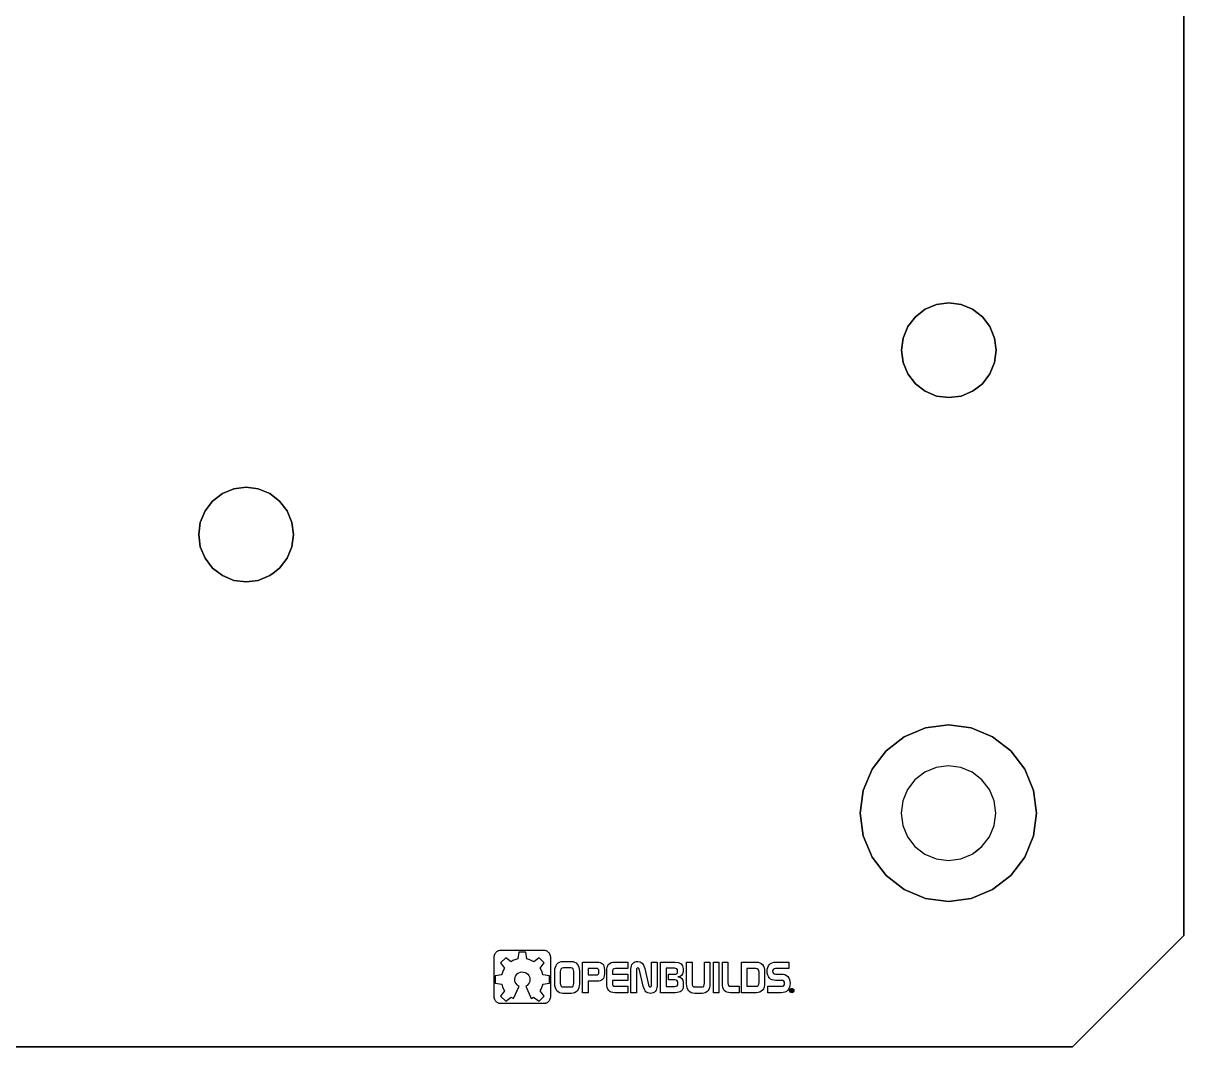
# Model space of a CAD drawing. Header units: metres. Extents: x 0 to 1120, y 0 to 254.
# Drawn here: x 955.5 to 1018, y 0 to 55.1 of the extents above; entities that cross this region are included whole.
import ezdxf

# ---------------------------------------------------------------- set-up
doc = ezdxf.new("R2010")
doc.units = ezdxf.units.M

msp = doc.modelspace()

# ---------------------------------------------------------------- linework, layer by layer
at = {"layer": 'Component#4'}
for p, q in [((1018, 6, 6), (1018, 119, 6)), ((1018, 119), (1018, 6)), ((1004.69, 39.976, 6), (1005.35, 40.063, 6)), ((1005.35, 40.063), (1004.69, 39.976)), ((1005.35, 40.063, 6), (1006.01, 39.976, 6)), ((1006.01, 39.976), (1005.35, 40.063)), ((1005.35, 40.063, 6), (1005.35, 40.063)), ((1003.547, 39.316, 6), (1004.075, 39.721, 6)), ((1004.075, 39.721), (1003.547, 39.316)), ((1004.075, 39.721, 6), (1004.69, 39.976, 6)), ((1004.69, 39.976), (1004.075, 39.721)), ((1004.075, 39.721, 6), (1004.075, 39.721)), ((1004.69, 39.976, 6), (1004.69, 39.976)), ((1006.01, 39.976, 6), (1006.625, 39.721, 6)), ((1006.625, 39.721), (1006.01, 39.976)), ((1006.01, 39.976, 6), (1006.01, 39.976)), ((1006.625, 39.721, 6), (1007.154, 39.316, 6)), ((1007.154, 39.316), (1006.625, 39.721)), ((1006.625, 39.721, 6), (1006.625, 39.721)), ((1002.887, 38.173, 6), (1003.142, 38.788, 6)), ((1003.142, 38.788), (1002.887, 38.173)), ((1003.142, 38.788, 6), (1003.547, 39.316, 6)), ((1003.547, 39.316), (1003.142, 38.788)), ((1003.142, 38.788, 6), (1003.142, 38.788)), ((1003.547, 39.316, 6), (1003.547, 39.316)), ((1007.154, 39.316, 6), (1007.559, 38.788, 6)), ((1007.559, 38.788), (1007.154, 39.316)), ((1007.154, 39.316, 6), (1007.154, 39.316)), ((1007.559, 38.788, 6), (1007.814, 38.173, 6)), ((1007.814, 38.173), (1007.559, 38.788)), ((1007.559, 38.788, 6), (1007.559, 38.788)), ((1002.8, 37.513, 6), (1002.887, 38.173, 6)), ((1002.887, 38.173), (1002.8, 37.513)), ((1002.887, 38.173, 6), (1002.887, 38.173)), ((1007.814, 38.173, 6), (1007.9, 37.513, 6)), ((1007.9, 37.513), (1007.814, 38.173)), ((1007.814, 38.173, 6), (1007.814, 38.173)), ((1002.8, 37.513, 6), (1002.8, 37.513)), ((1002.887, 36.853, 6), (1002.8, 37.513, 6)), ((1002.8, 37.513), (1002.887, 36.853)), ((1007.9, 37.513, 6), (1007.814, 36.853, 6)), ((1007.814, 36.853), (1007.9, 37.513)), ((1007.9, 37.513, 6), (1007.9, 37.513)), ((1002.887, 36.853, 6), (1002.887, 36.853)), ((1003.142, 36.238, 6), (1002.887, 36.853, 6)), ((1002.887, 36.853), (1003.142, 36.238)), ((1007.814, 36.853, 6), (1007.559, 36.238, 6)), ((1007.559, 36.238), (1007.814, 36.853)), ((1007.814, 36.853, 6), (1007.814, 36.853)), ((1003.142, 36.238, 6), (1003.142, 36.238)), ((1003.547, 35.71, 6), (1003.142, 36.238, 6)), ((1003.142, 36.238), (1003.547, 35.71)), ((1003.547, 35.71, 6), (1003.547, 35.71)), ((1004.075, 35.305, 6), (1003.547, 35.71, 6)), ((1003.547, 35.71), (1004.075, 35.305)), ((1007.154, 35.71, 6), (1006.802, 35.44, 6)), ((1006.802, 35.44), (1007.154, 35.71)), ((1007.559, 36.238, 6), (1007.154, 35.71, 6)), ((1007.154, 35.71), (1007.559, 36.238)), ((1007.154, 35.71, 6), (1007.154, 35.71)), ((1007.559, 36.238, 6), (1007.559, 36.238)), ((1004.075, 35.305, 6), (1004.075, 35.305)), ((1004.69, 35.05, 6), (1004.075, 35.305, 6)), ((1004.075, 35.305), (1004.69, 35.05)), ((1005.35, 34.963, 6), (1004.69, 35.05, 6)), ((1004.69, 35.05), (1005.35, 34.963)), ((1004.69, 35.05), (1004.69, 35.05, 6)), ((1006.01, 35.05, 6), (1005.35, 34.963, 6)), ((1005.35, 34.963), (1006.01, 35.05)), ((1006.625, 35.305, 6), (1006.01, 35.05, 6)), ((1006.01, 35.05), (1006.625, 35.305)), ((1006.01, 35.05, 6), (1006.01, 35.05)), ((1006.802, 35.44, 6), (1006.625, 35.305, 6)), ((1006.625, 35.305), (1006.802, 35.44)), ((1006.625, 35.305, 6), (1006.625, 35.305)), ((1006.802, 35.44, 6), (1006.802, 35.44)), ((1005.35, 34.963, 6), (1005.35, 34.963)), ((966.225, 29.791, 6), (966.84, 30.046, 6)), ((966.84, 30.046), (966.225, 29.791)), ((966.84, 30.046, 6), (967.5, 30.133, 6)), ((967.5, 30.133), (966.84, 30.046)), ((966.84, 30.046, 6), (966.84, 30.046)), ((967.5, 30.133, 6), (967.5, 30.133)), ((967.5, 30.133, 6), (968.16, 30.046, 6)), ((968.16, 30.046), (967.5, 30.133)), ((968.16, 30.046, 6), (968.16, 30.046)), ((968.16, 30.046, 6), (968.775, 29.791, 6)), ((968.775, 29.791), (968.16, 30.046)), ((965.292, 28.858, 6), (965.697, 29.386, 6)), ((965.697, 29.386), (965.292, 28.858)), ((965.697, 29.386, 6), (966.225, 29.791, 6)), ((966.225, 29.791), (965.697, 29.386)), ((965.697, 29.386), (965.697, 29.386, 6)), ((966.225, 29.791, 6), (966.225, 29.791)), ((968.775, 29.791, 6), (968.775, 29.791)), ((968.775, 29.791, 6), (969.304, 29.386, 6)), ((969.304, 29.386), (968.775, 29.791)), ((969.304, 29.386, 6), (969.304, 29.386)), ((969.304, 29.386, 6), (969.709, 28.858, 6)), ((969.709, 28.858), (969.304, 29.386)), ((965.037, 28.243, 6), (965.292, 28.858, 6)), ((965.292, 28.858), (965.037, 28.243)), ((965.292, 28.858, 6), (965.292, 28.858)), ((969.709, 28.858, 6), (969.709, 28.858)), ((969.709, 28.858, 6), (969.964, 28.243, 6)), ((969.964, 28.243), (969.709, 28.858)), ((964.95, 27.583, 6), (965.037, 28.243, 6)), ((965.037, 28.243), (964.95, 27.583)), ((965.037, 28.243, 6), (965.037, 28.243)), ((969.964, 28.243, 6), (969.964, 28.243)), ((969.964, 28.243, 6), (970.05, 27.583, 6)), ((970.05, 27.583), (969.964, 28.243)), ((964.95, 27.583, 6), (964.95, 27.583)), ((965.037, 26.923, 6), (964.95, 27.583, 6)), ((964.95, 27.583), (965.037, 26.923)), ((970.05, 27.583, 6), (969.964, 26.923, 6)), ((969.964, 26.923), (970.05, 27.583)), ((970.05, 27.583, 6), (970.05, 27.583)), ((965.037, 26.923, 6), (965.037, 26.923)), ((965.292, 26.308, 6), (965.037, 26.923, 6)), ((965.037, 26.923), (965.292, 26.308)), ((969.964, 26.923, 6), (969.709, 26.308, 6)), ((969.709, 26.308), (969.964, 26.923)), ((969.964, 26.923, 6), (969.964, 26.923)), ((965.292, 26.308, 6), (965.292, 26.308)), ((965.697, 25.779, 6), (965.292, 26.308, 6)), ((965.292, 26.308), (965.697, 25.779)), ((969.709, 26.308, 6), (969.304, 25.779, 6)), ((969.304, 25.779), (969.709, 26.308)), ((969.709, 26.308, 6), (969.709, 26.308)), ((965.697, 25.779, 6), (965.697, 25.779)), ((966.225, 25.374, 6), (965.697, 25.779, 6)), ((965.697, 25.779), (966.225, 25.374)), ((969.304, 25.779, 6), (968.952, 25.51, 6)), ((968.952, 25.51), (969.304, 25.779)), ((969.304, 25.779, 6), (969.304, 25.779)), ((966.225, 25.374, 6), (966.225, 25.374)), ((966.84, 25.119, 6), (966.225, 25.374, 6)), ((966.225, 25.374), (966.84, 25.119)), ((966.84, 25.119, 6), (966.84, 25.119)), ((967.5, 25.033, 6), (966.84, 25.119, 6)), ((966.84, 25.119), (967.5, 25.033)), ((968.16, 25.119, 6), (967.5, 25.033, 6)), ((967.5, 25.033), (968.16, 25.119)), ((967.5, 25.033, 6), (967.5, 25.033)), ((968.775, 25.374, 6), (968.16, 25.119, 6)), ((968.16, 25.119), (968.775, 25.374)), ((968.16, 25.119, 6), (968.16, 25.119)), ((968.952, 25.51, 6), (968.775, 25.374, 6)), ((968.775, 25.374), (968.952, 25.51)), ((968.775, 25.374, 6), (968.775, 25.374)), ((968.952, 25.51, 6), (968.952, 25.51)), ((1002.95, 16.696, 6), (1004.096, 17.171, 6)), ((1004.096, 17.171, 4.2), (1002.95, 16.696, 4.2)), ((1004.096, 17.171, 6), (1005.325, 17.333, 6)), ((1005.325, 17.333, 4.2), (1004.096, 17.171, 4.2)), ((1004.096, 17.171, 6), (1004.096, 17.171, 4.2)), ((1005.325, 17.333, 6), (1006.554, 17.171, 6)), ((1006.554, 17.171, 4.2), (1005.325, 17.333, 4.2)), ((1005.325, 17.333, 6), (1005.325, 17.333, 4.2)), ((1006.554, 17.171, 6), (1007.7, 16.696, 6)), ((1006.554, 17.171, 6), (1006.554, 17.171, 4.2)), ((1007.7, 16.696, 4.2), (1006.554, 17.171, 4.2)), ((1001.966, 15.941, 6), (1002.95, 16.696, 6)), ((1002.95, 16.696, 4.2), (1001.966, 15.941, 4.2)), ((1002.95, 16.696, 6), (1002.95, 16.696, 4.2)), ((1007.7, 16.696, 6), (1008.684, 15.941, 6)), ((1007.7, 16.696, 6), (1007.7, 16.696, 4.2)), ((1008.684, 15.941, 4.2), (1007.7, 16.696, 4.2)), ((1001.211, 14.958, 6), (1001.966, 15.941, 6)), ((1001.966, 15.941, 4.2), (1001.211, 14.958, 4.2)), ((1001.966, 15.941, 6), (1001.966, 15.941, 4.2)), ((1008.684, 15.941, 6), (1009.439, 14.958, 6)), ((1008.684, 15.941, 6), (1008.684, 15.941, 4.2)), ((1009.439, 14.958, 4.2), (1008.684, 15.941, 4.2)), ((1004.665, 15.046, 4.2), (1004.05, 14.791, 4.2)), ((1004.665, 15.046), (1004.05, 14.791)), ((1005.325, 15.133, 4.2), (1004.665, 15.046, 4.2)), ((1005.325, 15.133), (1004.665, 15.046)), ((1004.665, 15.046, 4.2), (1004.665, 15.046)), ((1005.985, 15.046, 4.2), (1005.325, 15.133, 4.2)), ((1005.325, 15.133, 4.2), (1005.325, 15.133)), ((1005.985, 15.046), (1005.325, 15.133)), ((1006.6, 14.791, 4.2), (1005.985, 15.046, 4.2)), ((1005.985, 15.046, 4.2), (1005.985, 15.046)), ((1006.6, 14.791), (1005.985, 15.046)), ((1000.737, 13.812, 6), (1001.211, 14.958, 6)), ((1001.211, 14.958, 4.2), (1000.737, 13.812, 4.2)), ((1001.211, 14.958, 6), (1001.211, 14.958, 4.2)), ((1003.522, 14.386, 4.2), (1003.117, 13.858, 4.2)), ((1003.522, 14.386), (1003.117, 13.858)), ((1004.05, 14.791, 4.2), (1003.522, 14.386, 4.2)), ((1004.05, 14.791), (1003.522, 14.386)), ((1003.522, 14.386, 4.2), (1003.522, 14.386)), ((1004.05, 14.791, 4.2), (1004.05, 14.791)), ((1007.128, 14.386, 4.2), (1006.6, 14.791, 4.2)), ((1006.6, 14.791, 4.2), (1006.6, 14.791)), ((1007.128, 14.386), (1006.6, 14.791)), ((1007.533, 13.858, 4.2), (1007.128, 14.386, 4.2)), ((1007.128, 14.386, 4.2), (1007.128, 14.386)), ((1007.533, 13.858), (1007.128, 14.386)), ((1009.439, 14.958, 6), (1009.913, 13.812, 6)), ((1009.913, 13.812, 4.2), (1009.439, 14.958, 4.2)), ((1009.439, 14.958, 6), (1009.439, 14.958, 4.2)), ((1000.575, 12.583, 6), (1000.737, 13.812, 6)), ((1000.737, 13.812, 4.2), (1000.575, 12.583, 4.2)), ((1000.737, 13.812, 6), (1000.737, 13.812, 4.2)), ((1003.117, 13.858, 4.2), (1002.862, 13.243, 4.2)), ((1003.117, 13.858), (1002.862, 13.243)), ((1003.117, 13.858, 4.2), (1003.117, 13.858)), ((1007.533, 13.858, 4.2), (1007.533, 13.858)), ((1007.788, 13.243, 4.2), (1007.533, 13.858, 4.2)), ((1007.788, 13.243), (1007.533, 13.858)), ((1009.913, 13.812, 6), (1010.075, 12.583, 6)), ((1010.075, 12.583, 4.2), (1009.913, 13.812, 4.2)), ((1009.913, 13.812, 6), (1009.913, 13.812, 4.2)), ((1002.862, 13.243, 4.2), (1002.775, 12.583, 4.2)), ((1002.862, 13.243), (1002.775, 12.583)), ((1002.862, 13.243, 4.2), (1002.862, 13.243)), ((1007.788, 13.243, 4.2), (1007.788, 13.243)), ((1007.875, 12.583, 4.2), (1007.788, 13.243, 4.2)), ((1007.875, 12.583), (1007.788, 13.243)), ((1000.737, 11.353, 6), (1000.575, 12.583, 6)), ((1000.575, 12.583, 4.2), (1000.737, 11.353, 4.2)), ((1000.575, 12.583, 6), (1000.575, 12.583, 4.2)), ((1002.775, 12.583, 4.2), (1002.862, 11.923, 4.2)), ((1002.775, 12.583, 4.2), (1002.775, 12.583)), ((1002.775, 12.583), (1002.862, 11.923)), ((1007.788, 11.923, 4.2), (1007.875, 12.583, 4.2)), ((1007.788, 11.923), (1007.875, 12.583)), ((1007.875, 12.583, 4.2), (1007.875, 12.583)), ((1010.075, 12.583, 6), (1009.913, 11.353, 6)), ((1009.913, 11.353, 4.2), (1010.075, 12.583, 4.2)), ((1010.075, 12.583, 6), (1010.075, 12.583, 4.2)), ((1002.862, 11.923, 4.2), (1003.117, 11.308, 4.2)), ((1002.862, 11.923, 4.2), (1002.862, 11.923)), ((1002.862, 11.923), (1003.117, 11.308)), ((1007.533, 11.308, 4.2), (1007.788, 11.923, 4.2)), ((1007.533, 11.308), (1007.788, 11.923)), ((1007.788, 11.923, 4.2), (1007.788, 11.923)), ((1001.211, 10.208, 6), (1000.737, 11.353, 6)), ((1000.737, 11.353, 4.2), (1001.211, 10.208, 4.2)), ((1000.737, 11.353, 6), (1000.737, 11.353, 4.2)), ((1003.117, 11.308, 4.2), (1003.117, 11.308)), ((1003.117, 11.308, 4.2), (1003.522, 10.779, 4.2)), ((1003.117, 11.308), (1003.522, 10.779)), ((1007.128, 10.779, 4.2), (1007.533, 11.308, 4.2)), ((1007.128, 10.779), (1007.533, 11.308)), ((1007.533, 11.308, 4.2), (1007.533, 11.308)), ((1009.913, 11.353, 6), (1009.439, 10.208, 6)), ((1009.439, 10.208, 4.2), (1009.913, 11.353, 4.2)), ((1009.913, 11.353, 6), (1009.913, 11.353, 4.2)), ((1003.522, 10.779, 4.2), (1004.05, 10.374, 4.2)), ((1003.522, 10.779, 4.2), (1003.522, 10.779)), ((1003.522, 10.779), (1004.05, 10.374)), ((1006.6, 10.374, 4.2), (1007.128, 10.779, 4.2)), ((1006.864, 10.577), (1007.128, 10.779)), ((1007.128, 10.779, 4.2), (1007.128, 10.779)), ((1001.966, 9.224, 6), (1001.211, 10.208, 6)), ((1001.211, 10.208, 6), (1001.211, 10.208, 4.2)), ((1001.211, 10.208, 4.2), (1001.966, 9.224, 4.2)), ((1004.05, 10.374, 4.2), (1004.05, 10.374)), ((1004.05, 10.374, 4.2), (1004.665, 10.119, 4.2)), ((1004.05, 10.374), (1004.665, 10.119)), ((1004.665, 10.119, 4.2), (1005.325, 10.033, 4.2)), ((1004.665, 10.119, 4.2), (1004.665, 10.119)), ((1004.665, 10.119), (1005.325, 10.033)), ((1005.325, 10.033, 4.2), (1005.985, 10.119, 4.2)), ((1005.325, 10.033), (1005.985, 10.119)), ((1005.325, 10.033), (1005.325, 10.033, 4.2)), ((1005.985, 10.119, 4.2), (1006.6, 10.374, 4.2)), ((1005.985, 10.119), (1006.6, 10.374)), ((1005.985, 10.119, 4.2), (1005.985, 10.119)), ((1006.6, 10.374), (1006.864, 10.577)), ((1006.6, 10.374, 4.2), (1006.6, 10.374)), ((1009.439, 10.208, 6), (1008.684, 9.224, 6)), ((1008.684, 9.224, 4.2), (1009.439, 10.208, 4.2)), ((1009.439, 10.208, 6), (1009.439, 10.208, 4.2)), ((1002.95, 8.469, 6), (1001.966, 9.224, 6)), ((1001.966, 9.224, 4.2), (1002.95, 8.469, 4.2)), ((1001.966, 9.224, 6), (1001.966, 9.224, 4.2)), ((1008.684, 9.224, 6), (1007.7, 8.469, 6)), ((1007.7, 8.469, 4.2), (1008.684, 9.224, 4.2)), ((1008.684, 9.224, 6), (1008.684, 9.224, 4.2)), ((1004.096, 7.994, 6), (1002.95, 8.469, 6)), ((1002.95, 8.469, 6), (1002.95, 8.469, 4.2)), ((1002.95, 8.469, 4.2), (1004.096, 7.994, 4.2)), ((1007.7, 8.469, 6), (1006.554, 7.994, 6)), ((1006.554, 7.994, 4.2), (1007.7, 8.469, 4.2)), ((1007.7, 8.469, 6), (1007.7, 8.469, 4.2)), ((1005.325, 7.833, 6), (1004.096, 7.994, 6)), ((1004.096, 7.994, 4.2), (1005.325, 7.833, 4.2)), ((1004.096, 7.994, 6), (1004.096, 7.994, 4.2)), ((1006.554, 7.994, 6), (1005.325, 7.833, 6)), ((1005.325, 7.833, 4.2), (1006.554, 7.994, 4.2)), ((1005.325, 7.833, 4.2), (1005.325, 7.833, 6)), ((1006.554, 7.994, 6), (1006.554, 7.994, 4.2)), ((1012, 0, 6), (1018, 6, 6)), ((1018, 6), (1012, 0)), ((1018, 6, 6), (1018, 6)), ((980.905, 4.996, 6.1), (980.916, 5.018, 6.1)), ((980.916, 5.018, 6.1), (980.936, 5.05, 6.1)), ((980.936, 5.05, 6.1), (980.958, 5.08, 6.1)), ((980.958, 5.08, 6.1), (980.983, 5.107, 6.1)), ((980.983, 5.107, 6.1), (981.01, 5.131, 6.1)), ((981.01, 5.131, 6.1), (981.038, 5.151, 6.1)), ((981.038, 5.151, 6.1), (981.068, 5.168, 6.1)), ((981.068, 5.168, 6.1), (981.099, 5.182, 6.1)), ((981.099, 5.182, 6.1), (981.131, 5.192, 6.1)), ((981.131, 5.192, 6.1), (981.164, 5.197, 6.1)), ((981.164, 5.197, 6.1), (981.197, 5.199, 6.1)), ((981.197, 5.199, 6.1), (983.555, 5.199, 6.1)), ((982.187, 5.088, 6.1), (982.136, 4.732, 6.1)), ((982.575, 5.088, 6.1), (982.187, 5.088, 6.1)), ((982.627, 4.731, 6.1), (982.575, 5.088, 6.1)), ((983.555, 5.199, 6.1), (983.599, 5.196, 6.1)), ((983.599, 5.196, 6.1), (983.632, 5.189, 6.1)), ((983.632, 5.189, 6.1), (983.664, 5.178, 6.1)), ((983.664, 5.178, 6.1), (983.695, 5.163, 6.1)), ((983.695, 5.163, 6.1), (983.724, 5.145, 6.1)), ((983.724, 5.145, 6.1), (983.752, 5.123, 6.1)), ((983.752, 5.123, 6.1), (983.778, 5.098, 6.1)), ((983.778, 5.098, 6.1), (983.802, 5.07, 6.1)), ((983.802, 5.07, 6.1), (983.823, 5.04, 6.1)), ((983.823, 5.04, 6.1), (983.842, 5.007, 6.1)), ((983.842, 5.007, 6.1), (983.853, 4.984, 6.1)), ((980.859, 4.792, 6.1), (980.86, 4.819, 6.1)), ((980.859, 2.731, 6.1), (980.859, 4.792, 6.1)), ((980.86, 4.819, 6.1), (980.862, 4.845, 6.1)), ((980.862, 4.845, 6.1), (980.866, 4.871, 6.1)), ((980.866, 4.871, 6.1), (980.871, 4.897, 6.1)), ((980.871, 4.897, 6.1), (980.877, 4.923, 6.1)), ((980.877, 4.923, 6.1), (980.885, 4.948, 6.1)), ((980.885, 4.948, 6.1), (980.894, 4.972, 6.1)), ((980.894, 4.972, 6.1), (980.905, 4.996, 6.1)), ((981.483, 4.797, 6.1), (981.209, 4.522, 6.1)), ((981.209, 4.522, 6.1), (981.426, 4.232, 6.1)), ((981.773, 4.58, 6.1), (981.483, 4.797, 6.1)), ((981.864, 4.639, 6.1), (981.773, 4.58, 6.1)), ((982.086, 4.724, 6.1), (981.864, 4.639, 6.1)), ((982.136, 4.732, 6.1), (982.086, 4.724, 6.1)), ((982.789, 4.687, 6.1), (982.627, 4.731, 6.1)), ((982.994, 4.583, 6.1), (982.789, 4.687, 6.1)), ((983.279, 4.797, 6.1), (982.994, 4.583, 6.1)), ((983.554, 4.522, 6.1), (983.279, 4.797, 6.1)), ((983.34, 4.237, 6.1), (983.554, 4.522, 6.1)), ((983.853, 4.984, 6.1), (983.863, 4.96, 6.1)), ((983.863, 4.96, 6.1), (983.872, 4.935, 6.1)), ((983.872, 4.935, 6.1), (983.879, 4.91, 6.1)), ((983.879, 4.91, 6.1), (983.884, 4.884, 6.1)), ((983.884, 4.884, 6.1), (983.889, 4.858, 6.1)), ((983.889, 4.858, 6.1), (983.893, 4.792, 6.1)), ((983.893, 4.792, 6.1), (983.892, 2.704, 6.1)), ((984.157, 4.294, 6.1), (984.193, 4.382, 6.1)), ((984.193, 4.382, 6.1), (984.244, 4.457, 6.1)), ((984.244, 4.457, 6.1), (984.307, 4.517, 6.1)), ((984.307, 4.517, 6.1), (984.381, 4.56, 6.1)), ((984.381, 4.56, 6.1), (984.467, 4.586, 6.1)), ((984.467, 4.586, 6.1), (984.563, 4.594, 6.1)), ((984.563, 4.594, 6.1), (985.014, 4.594, 6.1)), ((985.014, 4.594, 6.1), (985.111, 4.586, 6.1)), ((985.111, 4.586, 6.1), (985.196, 4.56, 6.1)), ((985.196, 4.56, 6.1), (985.271, 4.517, 6.1)), ((985.271, 4.517, 6.1), (985.334, 4.457, 6.1)), ((985.334, 4.457, 6.1), (985.385, 4.382, 6.1)), ((985.385, 4.382, 6.1), (985.421, 4.294, 6.1)), ((985.626, 2.911, 6.1), (985.626, 4.561, 6.1)), ((985.626, 4.561, 6.1), (986.398, 4.561, 6.1)), ((986.398, 4.561, 6.1), (986.493, 4.554, 6.1)), ((986.493, 4.554, 6.1), (986.574, 4.536, 6.1)), ((986.574, 4.536, 6.1), (986.644, 4.505, 6.1)), ((986.644, 4.505, 6.1), (986.7, 4.462, 6.1)), ((986.7, 4.462, 6.1), (986.744, 4.407, 6.1)), ((986.744, 4.407, 6.1), (986.775, 4.34, 6.1)), ((986.987, 4.374, 6.1), (987.03, 4.443, 6.1)), ((987.03, 4.443, 6.1), (987.088, 4.494, 6.1)), ((987.088, 4.494, 6.1), (987.163, 4.531, 6.1)), ((987.163, 4.531, 6.1), (987.256, 4.553, 6.1)), ((987.256, 4.553, 6.1), (987.365, 4.561, 6.1)), ((987.365, 4.561, 6.1), (988.053, 4.561, 6.1)), ((988.053, 4.561, 6.1), (988.053, 4.216, 6.1)), ((988.253, 4.357, 6.1), (988.283, 4.427, 6.1)), ((988.283, 4.427, 6.1), (988.325, 4.486, 6.1)), ((988.325, 4.486, 6.1), (988.378, 4.534, 6.1)), ((988.378, 4.534, 6.1), (988.44, 4.567, 6.1)), ((988.44, 4.567, 6.1), (988.512, 4.587, 6.1)), ((988.512, 4.587, 6.1), (988.593, 4.594, 6.1)), ((988.593, 4.594, 6.1), (988.731, 4.573, 6.1)), ((988.731, 4.573, 6.1), (988.787, 4.546, 6.1)), ((988.787, 4.546, 6.1), (988.835, 4.508, 6.1)), ((988.835, 4.508, 6.1), (988.876, 4.458, 6.1)), ((988.876, 4.458, 6.1), (988.912, 4.392, 6.1)), ((988.912, 4.392, 6.1), (988.971, 4.213, 6.1)), ((989.34, 4.561, 6.1), (989.637, 4.561, 6.1)), ((989.34, 3.329, 6.1), (989.34, 4.561, 6.1)), ((989.637, 4.561, 6.1), (989.637, 3.289, 6.1)), ((989.821, 2.911, 6.1), (989.821, 4.561, 6.1)), ((989.821, 4.561, 6.1), (990.611, 4.561, 6.1)), ((990.611, 4.561, 6.1), (990.793, 4.538, 6.1)), ((990.793, 4.538, 6.1), (990.866, 4.51, 6.1)), ((990.866, 4.51, 6.1), (990.925, 4.471, 6.1)), ((990.925, 4.471, 6.1), (990.972, 4.421, 6.1)), ((990.972, 4.421, 6.1), (991.005, 4.361, 6.1)), ((991.223, 3.396, 6.1), (991.223, 4.561, 6.1)), ((991.223, 4.561, 6.1), (991.519, 4.561, 6.1)), ((991.519, 4.561, 6.1), (991.519, 3.422, 6.1)), ((992.189, 3.422, 6.1), (992.189, 4.561, 6.1)), ((992.189, 4.561, 6.1), (992.485, 4.561, 6.1)), ((992.485, 4.561, 6.1), (992.485, 3.396, 6.1)), ((992.67, 2.911, 6.1), (992.67, 4.561, 6.1)), ((992.67, 4.561, 6.1), (992.967, 4.561, 6.1)), ((992.967, 4.561, 6.1), (992.967, 2.911, 6.1)), ((993.154, 3.429, 6.1), (993.154, 4.561, 6.1)), ((993.154, 4.561, 6.1), (993.45, 4.561, 6.1)), ((993.45, 4.561, 6.1), (993.45, 3.449, 6.1)), ((994.174, 4.561, 6.1), (994.986, 4.561, 6.1)), ((994.174, 2.911, 6.1), (994.174, 4.561, 6.1)), ((994.986, 4.561, 6.1), (995.083, 4.552, 6.1)), ((995.083, 4.552, 6.1), (995.169, 4.526, 6.1)), ((995.169, 4.526, 6.1), (995.243, 4.484, 6.1)), ((995.243, 4.484, 6.1), (995.307, 4.424, 6.1)), ((995.307, 4.424, 6.1), (995.358, 4.349, 6.1)), ((995.631, 4.356, 6.1), (995.684, 4.428, 6.1)), ((995.684, 4.428, 6.1), (995.75, 4.486, 6.1)), ((995.75, 4.486, 6.1), (995.827, 4.527, 6.1)), ((995.827, 4.527, 6.1), (995.915, 4.552, 6.1)), ((995.915, 4.552, 6.1), (996.014, 4.561, 6.1)), ((996.014, 4.561, 6.1), (996.735, 4.561, 6.1)), ((996.735, 4.561, 6.1), (996.735, 4.216, 6.1)), ((981.273, 3.87, 6.1), (980.917, 3.818, 6.1)), ((980.917, 3.818, 6.1), (980.917, 3.43, 6.1)), ((981.281, 3.919, 6.1), (981.273, 3.87, 6.1)), ((981.367, 4.141, 6.1), (981.281, 3.919, 6.1)), ((981.426, 4.232, 6.1), (981.367, 4.141, 6.1)), ((981.988, 3.73, 6.1), (982.019, 3.809, 6.1)), ((982.019, 3.809, 6.1), (982.065, 3.88, 6.1)), ((982.065, 3.88, 6.1), (982.125, 3.94, 6.1)), ((982.125, 3.94, 6.1), (982.197, 3.987, 6.1)), ((982.197, 3.987, 6.1), (982.276, 4.017, 6.1)), ((982.276, 4.017, 6.1), (982.36, 4.03, 6.1)), ((982.36, 4.03, 6.1), (982.445, 4.026, 6.1)), ((982.445, 4.026, 6.1), (982.527, 4.004, 6.1)), ((982.527, 4.004, 6.1), (982.603, 3.965, 6.1)), ((982.603, 3.965, 6.1), (982.669, 3.912, 6.1)), ((982.669, 3.912, 6.1), (982.722, 3.846, 6.1)), ((982.722, 3.846, 6.1), (982.761, 3.77, 6.1)), ((982.761, 3.77, 6.1), (982.783, 3.688, 6.1)), ((983.444, 4.032, 6.1), (983.34, 4.237, 6.1)), ((983.488, 3.87, 6.1), (983.444, 4.032, 6.1)), ((983.845, 3.818, 6.1), (983.488, 3.87, 6.1)), ((983.845, 3.43, 6.1), (983.845, 3.818, 6.1)), ((984.128, 4.079, 6.1), (984.136, 4.193, 6.1)), ((984.128, 3.396, 6.1), (984.128, 4.079, 6.1)), ((984.136, 4.193, 6.1), (984.157, 4.294, 6.1)), ((984.435, 4.135, 6.1), (984.425, 4.05, 6.1)), ((984.425, 4.05, 6.1), (984.425, 3.422, 6.1)), ((984.467, 4.197, 6.1), (984.435, 4.135, 6.1)), ((984.519, 4.235, 6.1), (984.467, 4.197, 6.1)), ((984.591, 4.247, 6.1), (984.519, 4.235, 6.1)), ((984.987, 4.247, 6.1), (984.591, 4.247, 6.1)), ((985.059, 4.235, 6.1), (984.987, 4.247, 6.1)), ((985.111, 4.197, 6.1), (985.059, 4.235, 6.1)), ((985.143, 4.135, 6.1), (985.111, 4.197, 6.1)), ((985.153, 4.05, 6.1), (985.143, 4.135, 6.1)), ((985.153, 3.422, 6.1), (985.153, 4.05, 6.1)), ((985.421, 4.294, 6.1), (985.442, 4.193, 6.1)), ((985.442, 4.193, 6.1), (985.45, 4.079, 6.1)), ((985.45, 4.079, 6.1), (985.45, 3.396, 6.1)), ((986.358, 4.216, 6.1), (985.922, 4.216, 6.1)), ((985.922, 4.216, 6.1), (985.922, 3.873, 6.1)), ((985.922, 3.873, 6.1), (986.358, 3.873, 6.1)), ((986.421, 4.208, 6.1), (986.358, 4.216, 6.1)), ((986.358, 3.873, 6.1), (986.421, 3.882, 6.1)), ((986.467, 4.183, 6.1), (986.421, 4.208, 6.1)), ((986.421, 3.882, 6.1), (986.467, 3.907, 6.1)), ((986.495, 4.142, 6.1), (986.467, 4.183, 6.1)), ((986.467, 3.907, 6.1), (986.495, 3.948, 6.1)), ((986.504, 4.086, 6.1), (986.495, 4.142, 6.1)), ((986.495, 3.948, 6.1), (986.504, 4.005, 6.1)), ((986.504, 4.005, 6.1), (986.504, 4.086, 6.1)), ((986.775, 4.34, 6.1), (986.794, 4.26, 6.1)), ((986.794, 3.829, 6.1), (986.775, 3.749, 6.1)), ((986.794, 4.26, 6.1), (986.8, 4.168, 6.1)), ((986.8, 3.921, 6.1), (986.794, 3.829, 6.1)), ((986.8, 4.168, 6.1), (986.8, 3.921, 6.1)), ((986.931, 4.045, 6.1), (986.937, 4.175, 6.1)), ((986.931, 3.429, 6.1), (986.931, 4.045, 6.1)), ((986.937, 4.175, 6.1), (986.955, 4.284, 6.1)), ((986.955, 4.284, 6.1), (986.987, 4.374, 6.1)), ((987.236, 4.116, 6.1), (987.227, 4.023, 6.1)), ((987.227, 4.023, 6.1), (987.227, 3.919, 6.1)), ((987.227, 3.919, 6.1), (988.053, 3.919, 6.1)), ((987.262, 4.175, 6.1), (987.236, 4.116, 6.1)), ((987.311, 4.206, 6.1), (987.262, 4.175, 6.1)), ((987.388, 4.216, 6.1), (987.311, 4.206, 6.1)), ((988.053, 4.216, 6.1), (987.388, 4.216, 6.1)), ((988.053, 3.919, 6.1), (988.053, 3.572, 6.1)), ((988.23, 4.186, 6.1), (988.236, 4.277, 6.1)), ((988.23, 2.911, 6.1), (988.23, 4.186, 6.1)), ((988.236, 4.277, 6.1), (988.253, 4.357, 6.1)), ((988.531, 4.19, 6.1), (988.526, 4.145, 6.1)), ((988.526, 4.145, 6.1), (988.526, 2.911, 6.1)), ((988.545, 4.222, 6.1), (988.531, 4.19, 6.1)), ((988.568, 4.241, 6.1), (988.545, 4.222, 6.1)), ((988.6, 4.247, 6.1), (988.568, 4.241, 6.1)), ((988.63, 4.241, 6.1), (988.6, 4.247, 6.1)), ((988.652, 4.225, 6.1), (988.63, 4.241, 6.1)), ((988.687, 4.133, 6.1), (988.652, 4.225, 6.1)), ((988.895, 3.258, 6.1), (988.687, 4.133, 6.1)), ((988.971, 4.213, 6.1), (989.18, 3.339, 6.1)), ((990.573, 4.226, 6.1), (990.118, 4.226, 6.1)), ((990.118, 4.226, 6.1), (990.118, 3.247, 6.1)), ((990.259, 3.598, 6.1), (990.259, 3.907, 6.1)), ((990.259, 3.907, 6.1), (990.573, 3.907, 6.1)), ((990.652, 4.217, 6.1), (990.573, 4.226, 6.1)), ((990.573, 3.907, 6.1), (990.652, 3.916, 6.1)), ((990.702, 4.19, 6.1), (990.652, 4.217, 6.1)), ((990.652, 3.916, 6.1), (990.702, 3.942, 6.1)), ((990.73, 4.141, 6.1), (990.702, 4.19, 6.1)), ((990.702, 3.942, 6.1), (990.73, 3.991, 6.1)), ((990.739, 4.066, 6.1), (990.73, 4.141, 6.1)), ((990.73, 3.991, 6.1), (990.739, 4.066, 6.1)), ((990.871, 3.786, 6.1), (990.76, 3.767, 6.1)), ((990.76, 3.767, 6.1), (990.882, 3.741, 6.1)), ((990.958, 3.84, 6.1), (990.871, 3.786, 6.1)), ((991.013, 3.923, 6.1), (990.958, 3.84, 6.1)), ((991.005, 4.361, 6.1), (991.025, 4.29, 6.1)), ((991.032, 4.029, 6.1), (991.013, 3.923, 6.1)), ((991.025, 4.29, 6.1), (991.032, 4.209, 6.1)), ((991.032, 4.209, 6.1), (991.032, 4.029, 6.1)), ((994.47, 4.216, 6.1), (994.47, 3.258, 6.1)), ((994.958, 4.216, 6.1), (994.47, 4.216, 6.1)), ((995.03, 4.203, 6.1), (994.958, 4.216, 6.1)), ((995.083, 4.165, 6.1), (995.03, 4.203, 6.1)), ((995.115, 4.103, 6.1), (995.083, 4.165, 6.1)), ((995.126, 4.016, 6.1), (995.115, 4.103, 6.1)), ((995.126, 3.455, 6.1), (995.126, 4.016, 6.1)), ((995.358, 4.349, 6.1), (995.394, 4.261, 6.1)), ((995.394, 4.261, 6.1), (995.416, 4.16, 6.1)), ((995.416, 4.16, 6.1), (995.423, 4.045, 6.1)), ((995.423, 4.045, 6.1), (995.423, 3.429, 6.1)), ((995.563, 4.066, 6.1), (995.57, 4.175, 6.1)), ((995.57, 3.958, 6.1), (995.563, 4.066, 6.1)), ((995.57, 4.175, 6.1), (995.593, 4.272, 6.1)), ((995.593, 3.861, 6.1), (995.57, 3.958, 6.1)), ((995.593, 4.272, 6.1), (995.631, 4.356, 6.1)), ((995.631, 3.777, 6.1), (995.593, 3.861, 6.1)), ((995.684, 3.704, 6.1), (995.631, 3.777, 6.1)), ((995.869, 4.131, 6.1), (995.859, 4.066, 6.1)), ((995.859, 4.066, 6.1), (995.869, 4.002, 6.1)), ((995.897, 4.178, 6.1), (995.869, 4.131, 6.1)), ((995.869, 4.002, 6.1), (995.897, 3.956, 6.1)), ((995.944, 4.206, 6.1), (995.897, 4.178, 6.1)), ((995.897, 3.956, 6.1), (995.944, 3.928, 6.1)), ((996.008, 4.216, 6.1), (995.944, 4.206, 6.1)), ((995.944, 3.928, 6.1), (996.008, 3.919, 6.1)), ((996.735, 4.216, 6.1), (996.008, 4.216, 6.1)), ((996.008, 3.919, 6.1), (996.32, 3.919, 6.1)), ((996.32, 3.919, 6.1), (996.427, 3.91, 6.1)), ((996.427, 3.91, 6.1), (996.521, 3.885, 6.1)), ((996.521, 3.885, 6.1), (996.602, 3.844, 6.1)), ((996.602, 3.844, 6.1), (996.672, 3.785, 6.1)), ((996.672, 3.785, 6.1), (996.727, 3.712, 6.1)), ((980.917, 3.43, 6.1), (981.274, 3.379, 6.1)), ((981.274, 3.379, 6.1), (981.318, 3.216, 6.1)), ((981.318, 3.216, 6.1), (981.422, 3.012, 6.1)), ((981.902, 2.597, 6.1), (982.21, 3.257, 6.1)), ((981.975, 3.646, 6.1), (981.988, 3.73, 6.1)), ((981.979, 3.561, 6.1), (981.975, 3.646, 6.1)), ((982.001, 3.479, 6.1), (981.979, 3.561, 6.1)), ((982.04, 3.403, 6.1), (982.001, 3.479, 6.1)), ((982.094, 3.337, 6.1), (982.04, 3.403, 6.1)), ((982.16, 3.283, 6.1), (982.094, 3.337, 6.1)), ((982.21, 3.257, 6.1), (982.16, 3.283, 6.1)), ((982.637, 3.308, 6.1), (982.566, 3.262, 6.1)), ((982.566, 3.262, 6.1), (982.861, 2.595, 6.1)), ((982.697, 3.368, 6.1), (982.637, 3.308, 6.1)), ((982.744, 3.44, 6.1), (982.697, 3.368, 6.1)), ((982.774, 3.519, 6.1), (982.744, 3.44, 6.1)), ((982.787, 3.603, 6.1), (982.774, 3.519, 6.1)), ((982.783, 3.688, 6.1), (982.787, 3.603, 6.1)), ((983.396, 3.107, 6.1), (983.481, 3.33, 6.1)), ((983.481, 3.33, 6.1), (983.489, 3.379, 6.1)), ((983.489, 3.379, 6.1), (983.845, 3.43, 6.1)), ((984.136, 3.281, 6.1), (984.128, 3.396, 6.1)), ((984.157, 3.18, 6.1), (984.136, 3.281, 6.1)), ((984.193, 3.091, 6.1), (984.157, 3.18, 6.1)), ((984.425, 3.422, 6.1), (984.435, 3.336, 6.1)), ((984.435, 3.336, 6.1), (984.467, 3.274, 6.1)), ((984.467, 3.274, 6.1), (984.519, 3.237, 6.1)), ((984.519, 3.237, 6.1), (984.591, 3.224, 6.1)), ((984.591, 3.224, 6.1), (984.987, 3.224, 6.1)), ((984.987, 3.224, 6.1), (985.059, 3.237, 6.1)), ((985.059, 3.237, 6.1), (985.111, 3.274, 6.1)), ((985.111, 3.274, 6.1), (985.143, 3.336, 6.1)), ((985.143, 3.336, 6.1), (985.153, 3.422, 6.1)), ((985.421, 3.18, 6.1), (985.385, 3.091, 6.1)), ((985.442, 3.281, 6.1), (985.421, 3.18, 6.1)), ((985.45, 3.396, 6.1), (985.442, 3.281, 6.1)), ((986.398, 3.526, 6.1), (985.922, 3.526, 6.1)), ((985.922, 3.526, 6.1), (985.922, 2.911, 6.1)), ((986.492, 3.532, 6.1), (986.398, 3.526, 6.1)), ((986.574, 3.551, 6.1), (986.492, 3.532, 6.1)), ((986.643, 3.582, 6.1), (986.574, 3.551, 6.1)), ((986.7, 3.626, 6.1), (986.643, 3.582, 6.1)), ((986.744, 3.681, 6.1), (986.7, 3.626, 6.1)), ((986.775, 3.749, 6.1), (986.744, 3.681, 6.1)), ((986.937, 3.299, 6.1), (986.931, 3.429, 6.1)), ((986.956, 3.189, 6.1), (986.937, 3.299, 6.1)), ((986.987, 3.1, 6.1), (986.956, 3.189, 6.1)), ((988.053, 3.572, 6.1), (987.227, 3.572, 6.1)), ((987.227, 3.572, 6.1), (987.227, 3.449, 6.1)), ((987.227, 3.449, 6.1), (987.236, 3.357, 6.1)), ((987.236, 3.357, 6.1), (987.261, 3.299, 6.1)), ((987.261, 3.299, 6.1), (987.31, 3.268, 6.1)), ((987.31, 3.268, 6.1), (987.388, 3.258, 6.1)), ((987.388, 3.258, 6.1), (988.053, 3.258, 6.1)), ((988.053, 3.258, 6.1), (988.053, 2.911, 6.1)), ((988.954, 3.08, 6.1), (988.895, 3.258, 6.1)), ((989.18, 3.339, 6.1), (989.215, 3.247, 6.1)), ((989.215, 3.247, 6.1), (989.237, 3.23, 6.1)), ((989.237, 3.23, 6.1), (989.266, 3.224, 6.1)), ((989.266, 3.224, 6.1), (989.298, 3.231, 6.1)), ((989.298, 3.231, 6.1), (989.321, 3.251, 6.1)), ((989.321, 3.251, 6.1), (989.336, 3.284, 6.1)), ((989.336, 3.284, 6.1), (989.34, 3.329, 6.1)), ((989.631, 3.198, 6.1), (989.613, 3.117, 6.1)), ((989.637, 3.289, 6.1), (989.631, 3.198, 6.1)), ((990.118, 3.247, 6.1), (990.583, 3.247, 6.1)), ((990.583, 3.598, 6.1), (990.259, 3.598, 6.1)), ((990.664, 3.589, 6.1), (990.583, 3.598, 6.1)), ((990.583, 3.247, 6.1), (990.664, 3.257, 6.1)), ((990.717, 3.559, 6.1), (990.664, 3.589, 6.1)), ((990.664, 3.257, 6.1), (990.717, 3.287, 6.1)), ((990.746, 3.506, 6.1), (990.717, 3.559, 6.1)), ((990.717, 3.287, 6.1), (990.746, 3.342, 6.1)), ((990.756, 3.424, 6.1), (990.746, 3.506, 6.1)), ((990.746, 3.342, 6.1), (990.756, 3.424, 6.1)), ((990.882, 3.741, 6.1), (990.972, 3.679, 6.1)), ((990.972, 3.679, 6.1), (991.028, 3.584, 6.1)), ((991.04, 3.184, 6.1), (991.02, 3.113, 6.1)), ((991.028, 3.584, 6.1), (991.047, 3.46, 6.1)), ((991.047, 3.265, 6.1), (991.04, 3.184, 6.1)), ((991.047, 3.46, 6.1), (991.047, 3.265, 6.1)), ((991.23, 3.281, 6.1), (991.223, 3.396, 6.1)), ((991.252, 3.18, 6.1), (991.23, 3.281, 6.1)), ((991.288, 3.091, 6.1), (991.252, 3.18, 6.1)), ((991.519, 3.422, 6.1), (991.53, 3.336, 6.1)), ((991.53, 3.336, 6.1), (991.562, 3.274, 6.1)), ((991.562, 3.274, 6.1), (991.615, 3.237, 6.1)), ((991.615, 3.237, 6.1), (991.688, 3.224, 6.1)), ((991.688, 3.224, 6.1), (992.02, 3.224, 6.1)), ((992.02, 3.224, 6.1), (992.093, 3.237, 6.1)), ((992.093, 3.237, 6.1), (992.146, 3.274, 6.1)), ((992.146, 3.274, 6.1), (992.178, 3.336, 6.1)), ((992.178, 3.336, 6.1), (992.189, 3.422, 6.1)), ((992.456, 3.18, 6.1), (992.42, 3.091, 6.1)), ((992.478, 3.281, 6.1), (992.456, 3.18, 6.1)), ((992.485, 3.396, 6.1), (992.478, 3.281, 6.1)), ((993.16, 3.299, 6.1), (993.154, 3.429, 6.1)), ((993.179, 3.189, 6.1), (993.16, 3.299, 6.1)), ((993.211, 3.1, 6.1), (993.179, 3.189, 6.1)), ((993.45, 3.449, 6.1), (993.459, 3.357, 6.1)), ((993.459, 3.357, 6.1), (993.486, 3.299, 6.1)), ((993.486, 3.299, 6.1), (993.535, 3.268, 6.1)), ((993.535, 3.268, 6.1), (993.613, 3.258, 6.1)), ((993.613, 3.258, 6.1), (994.064, 3.258, 6.1)), ((994.064, 3.258, 6.1), (994.064, 2.911, 6.1)), ((994.47, 3.258, 6.1), (994.958, 3.258, 6.1)), ((994.958, 3.258, 6.1), (995.031, 3.271, 6.1)), ((995.031, 3.271, 6.1), (995.084, 3.308, 6.1)), ((995.084, 3.308, 6.1), (995.116, 3.37, 6.1)), ((995.116, 3.37, 6.1), (995.126, 3.455, 6.1)), ((995.394, 3.213, 6.1), (995.358, 3.125, 6.1)), ((995.416, 3.315, 6.1), (995.394, 3.213, 6.1)), ((995.423, 3.429, 6.1), (995.416, 3.315, 6.1)), ((995.591, 3.258, 6.1), (996.327, 3.258, 6.1)), ((995.591, 2.911, 6.1), (995.591, 3.258, 6.1)), ((995.75, 3.646, 6.1), (995.684, 3.704, 6.1)), ((995.827, 3.605, 6.1), (995.75, 3.646, 6.1)), ((995.915, 3.58, 6.1), (995.827, 3.605, 6.1)), ((996.014, 3.572, 6.1), (995.915, 3.58, 6.1)), ((996.327, 3.572, 6.1), (996.014, 3.572, 6.1)), ((996.402, 3.562, 6.1), (996.327, 3.572, 6.1)), ((996.327, 3.258, 6.1), (996.402, 3.268, 6.1)), ((996.456, 3.533, 6.1), (996.402, 3.562, 6.1)), ((996.402, 3.268, 6.1), (996.456, 3.298, 6.1)), ((996.489, 3.484, 6.1), (996.456, 3.533, 6.1)), ((996.456, 3.298, 6.1), (996.489, 3.347, 6.1)), ((996.499, 3.415, 6.1), (996.489, 3.484, 6.1)), ((996.489, 3.347, 6.1), (996.499, 3.415, 6.1)), ((996.727, 3.712, 6.1), (996.766, 3.626, 6.1)), ((996.766, 3.204, 6.1), (996.727, 3.118, 6.1)), ((996.766, 3.626, 6.1), (996.79, 3.527, 6.1)), ((996.79, 3.303, 6.1), (996.766, 3.204, 6.1)), ((996.79, 3.527, 6.1), (996.798, 3.415, 6.1)), ((996.798, 3.415, 6.1), (996.79, 3.303, 6.1)), ((996.808, 3.11, 6.1), (996.833, 3.129, 6.1)), ((996.833, 3.129, 6.1), (996.861, 3.14, 6.1)), ((996.833, 3.129, 6.1), (996.834, 3.102, 6.1)), ((996.861, 3.14, 6.1), (996.89, 3.144, 6.1)), ((996.89, 3.144, 6.1), (996.919, 3.14, 6.1)), ((996.919, 3.14, 6.1), (996.948, 3.129, 6.1)), ((996.964, 3.085, 6.1), (996.948, 3.129, 6.1)), ((996.948, 3.129, 6.1), (996.972, 3.11, 6.1)), ((980.864, 2.664, 6.1), (980.859, 2.731, 6.1)), ((980.868, 2.638, 6.1), (980.864, 2.664, 6.1)), ((980.874, 2.612, 6.1), (980.868, 2.638, 6.1)), ((980.881, 2.587, 6.1), (980.874, 2.612, 6.1)), ((980.889, 2.563, 6.1), (980.881, 2.587, 6.1)), ((980.899, 2.539, 6.1), (980.889, 2.563, 6.1)), ((980.91, 2.516, 6.1), (980.899, 2.539, 6.1)), ((980.929, 2.483, 6.1), (980.91, 2.516, 6.1)), ((981.422, 3.012, 6.1), (981.209, 2.726, 6.1)), ((981.209, 2.726, 6.1), (981.483, 2.452, 6.1)), ((981.483, 2.452, 6.1), (981.769, 2.665, 6.1)), ((981.769, 2.665, 6.1), (981.902, 2.597, 6.1)), ((982.861, 2.595, 6.1), (982.898, 2.61, 6.1)), ((982.898, 2.61, 6.1), (982.989, 2.669, 6.1)), ((982.989, 2.669, 6.1), (983.279, 2.452, 6.1)), ((983.279, 2.452, 6.1), (983.554, 2.726, 6.1)), ((983.337, 3.016, 6.1), (983.396, 3.107, 6.1)), ((983.554, 2.726, 6.1), (983.337, 3.016, 6.1)), ((983.836, 2.504, 6.1), (983.816, 2.472, 6.1)), ((983.848, 2.527, 6.1), (983.836, 2.504, 6.1)), ((983.858, 2.55, 6.1), (983.848, 2.527, 6.1)), ((983.867, 2.575, 6.1), (983.858, 2.55, 6.1)), ((983.875, 2.6, 6.1), (983.867, 2.575, 6.1)), ((983.882, 2.625, 6.1), (983.875, 2.6, 6.1)), ((983.887, 2.651, 6.1), (983.882, 2.625, 6.1)), ((983.89, 2.678, 6.1), (983.887, 2.651, 6.1)), ((983.892, 2.704, 6.1), (983.89, 2.678, 6.1)), ((984.244, 3.016, 6.1), (984.193, 3.091, 6.1)), ((984.307, 2.955, 6.1), (984.244, 3.016, 6.1)), ((984.381, 2.912, 6.1), (984.307, 2.955, 6.1)), ((984.467, 2.886, 6.1), (984.381, 2.912, 6.1)), ((984.563, 2.877, 6.1), (984.467, 2.886, 6.1)), ((985.014, 2.877, 6.1), (984.563, 2.877, 6.1)), ((985.111, 2.886, 6.1), (985.014, 2.877, 6.1)), ((985.196, 2.912, 6.1), (985.111, 2.886, 6.1)), ((985.271, 2.955, 6.1), (985.196, 2.912, 6.1)), ((985.334, 3.016, 6.1), (985.271, 2.955, 6.1)), ((985.385, 3.091, 6.1), (985.334, 3.016, 6.1)), ((985.922, 2.911, 6.1), (985.626, 2.911, 6.1)), ((987.03, 3.03, 6.1), (986.987, 3.1, 6.1)), ((987.089, 2.978, 6.1), (987.03, 3.03, 6.1)), ((987.164, 2.941, 6.1), (987.089, 2.978, 6.1)), ((987.256, 2.918, 6.1), (987.164, 2.941, 6.1)), ((987.365, 2.911, 6.1), (987.256, 2.918, 6.1)), ((988.053, 2.911, 6.1), (987.365, 2.911, 6.1)), ((988.526, 2.911, 6.1), (988.23, 2.911, 6.1)), ((988.991, 3.014, 6.1), (988.954, 3.08, 6.1)), ((989.032, 2.963, 6.1), (988.991, 3.014, 6.1)), ((989.079, 2.926, 6.1), (989.032, 2.963, 6.1)), ((989.136, 2.899, 6.1), (989.079, 2.926, 6.1)), ((989.274, 2.877, 6.1), (989.136, 2.899, 6.1)), ((989.355, 2.884, 6.1), (989.274, 2.877, 6.1)), ((989.426, 2.905, 6.1), (989.355, 2.884, 6.1)), ((989.488, 2.939, 6.1), (989.426, 2.905, 6.1)), ((989.541, 2.986, 6.1), (989.488, 2.939, 6.1)), ((989.583, 3.046, 6.1), (989.541, 2.986, 6.1)), ((989.613, 3.117, 6.1), (989.583, 3.046, 6.1)), ((990.625, 2.911, 6.1), (989.821, 2.911, 6.1)), ((990.806, 2.934, 6.1), (990.625, 2.911, 6.1)), ((990.879, 2.962, 6.1), (990.806, 2.934, 6.1)), ((990.939, 3.002, 6.1), (990.879, 2.962, 6.1)), ((990.986, 3.052, 6.1), (990.939, 3.002, 6.1)), ((991.02, 3.113, 6.1), (990.986, 3.052, 6.1)), ((991.339, 3.016, 6.1), (991.288, 3.091, 6.1)), ((991.403, 2.955, 6.1), (991.339, 3.016, 6.1)), ((991.478, 2.912, 6.1), (991.403, 2.955, 6.1)), ((991.563, 2.886, 6.1), (991.478, 2.912, 6.1)), ((991.66, 2.877, 6.1), (991.563, 2.886, 6.1)), ((992.049, 2.877, 6.1), (991.66, 2.877, 6.1)), ((992.146, 2.886, 6.1), (992.049, 2.877, 6.1)), ((992.231, 2.912, 6.1), (992.146, 2.886, 6.1)), ((992.306, 2.955, 6.1), (992.231, 2.912, 6.1)), ((992.369, 3.016, 6.1), (992.306, 2.955, 6.1)), ((992.42, 3.091, 6.1), (992.369, 3.016, 6.1)), ((992.967, 2.911, 6.1), (992.67, 2.911, 6.1)), ((993.255, 3.03, 6.1), (993.211, 3.1, 6.1)), ((993.314, 2.978, 6.1), (993.255, 3.03, 6.1)), ((993.389, 2.941, 6.1), (993.314, 2.978, 6.1)), ((993.482, 2.918, 6.1), (993.389, 2.941, 6.1)), ((993.591, 2.911, 6.1), (993.482, 2.918, 6.1)), ((994.064, 2.911, 6.1), (993.591, 2.911, 6.1)), ((994.986, 2.911, 6.1), (994.174, 2.911, 6.1)), ((995.083, 2.92, 6.1), (994.986, 2.911, 6.1)), ((995.169, 2.946, 6.1), (995.083, 2.92, 6.1)), ((995.243, 2.989, 6.1), (995.169, 2.946, 6.1)), ((995.307, 3.049, 6.1), (995.243, 2.989, 6.1)), ((995.358, 3.125, 6.1), (995.307, 3.049, 6.1)), ((996.32, 2.911, 6.1), (995.591, 2.911, 6.1)), ((996.427, 2.919, 6.1), (996.32, 2.911, 6.1)), ((996.521, 2.944, 6.1), (996.427, 2.919, 6.1)), ((996.602, 2.986, 6.1), (996.521, 2.944, 6.1)), ((996.672, 3.045, 6.1), (996.602, 2.986, 6.1)), ((996.727, 3.118, 6.1), (996.672, 3.045, 6.1)), ((996.774, 3.027, 6.1), (996.778, 3.057, 6.1)), ((996.778, 2.998, 6.1), (996.774, 3.027, 6.1)), ((996.778, 3.057, 6.1), (996.79, 3.086, 6.1)), ((996.789, 2.969, 6.1), (996.778, 2.998, 6.1)), ((996.789, 2.969, 6.1), (996.816, 2.97, 6.1)), ((996.808, 2.945, 6.1), (996.789, 2.969, 6.1)), ((996.79, 3.086, 6.1), (996.808, 3.11, 6.1)), ((996.834, 3.102, 6.1), (996.79, 3.086, 6.1)), ((996.834, 3.102, 6.1), (996.808, 3.11, 6.1)), ((996.832, 2.926, 6.1), (996.808, 2.945, 6.1)), ((996.816, 2.97, 6.1), (996.834, 3.102, 6.1)), ((996.863, 2.965, 6.1), (996.816, 2.97, 6.1)), ((996.816, 2.97, 6.1), (996.832, 2.926, 6.1)), ((996.861, 2.915, 6.1), (996.832, 2.926, 6.1)), ((996.834, 3.102, 6.1), (996.863, 3.088, 6.1)), ((996.89, 2.911, 6.1), (996.861, 2.915, 6.1)), ((996.863, 3.088, 6.1), (996.902, 3.088, 6.1)), ((996.863, 3.088, 6.1), (996.869, 3.016, 6.1)), ((996.869, 3.016, 6.1), (996.863, 2.965, 6.1)), ((996.869, 3.016, 6.1), (996.918, 3.023, 6.1)), ((996.894, 3.002, 6.1), (996.869, 3.016, 6.1)), ((996.92, 2.915, 6.1), (996.89, 2.911, 6.1)), ((996.914, 2.965, 6.1), (996.894, 3.002, 6.1)), ((996.902, 3.088, 6.1), (996.928, 3.078, 6.1)), ((996.918, 3.023, 6.1), (996.911, 3.052, 6.1)), ((996.945, 2.965, 6.1), (996.914, 2.965, 6.1)), ((996.938, 3.054, 6.1), (996.918, 3.023, 6.1)), ((996.918, 3.023, 6.1), (996.931, 2.99, 6.1)), ((996.948, 2.926, 6.1), (996.92, 2.915, 6.1)), ((996.928, 3.078, 6.1), (996.938, 3.054, 6.1)), ((996.931, 2.99, 6.1), (996.945, 2.965, 6.1)), ((996.973, 2.945, 6.1), (996.948, 2.926, 6.1)), ((996.991, 3.086, 6.1), (996.964, 3.085, 6.1)), ((996.972, 3.11, 6.1), (996.991, 3.086, 6.1)), ((996.991, 2.969, 6.1), (996.973, 2.945, 6.1)), ((996.991, 3.086, 6.1), (997.003, 3.057, 6.1)), ((997.003, 2.998, 6.1), (996.991, 2.969, 6.1)), ((997.003, 3.057, 6.1), (997.006, 3.027, 6.1)), ((997.006, 3.027, 6.1), (997.003, 2.998, 6.1)), ((980.951, 2.452, 6.1), (980.929, 2.483, 6.1)), ((980.974, 2.424, 6.1), (980.951, 2.452, 6.1)), ((981, 2.399, 6.1), (980.974, 2.424, 6.1)), ((981.028, 2.378, 6.1), (981, 2.399, 6.1)), ((981.058, 2.359, 6.1), (981.028, 2.378, 6.1)), ((981.089, 2.345, 6.1), (981.058, 2.359, 6.1)), ((981.12, 2.334, 6.1), (981.089, 2.345, 6.1)), ((981.153, 2.327, 6.1), (981.12, 2.334, 6.1)), ((981.197, 2.323, 6.1), (981.153, 2.327, 6.1)), ((983.588, 2.325, 6.1), (981.197, 2.323, 6.1)), ((983.621, 2.331, 6.1), (983.588, 2.325, 6.1)), ((983.653, 2.341, 6.1), (983.621, 2.331, 6.1)), ((983.685, 2.354, 6.1), (983.653, 2.341, 6.1)), ((983.715, 2.371, 6.1), (983.685, 2.354, 6.1)), ((983.743, 2.392, 6.1), (983.715, 2.371, 6.1)), ((983.77, 2.416, 6.1), (983.743, 2.392, 6.1)), ((983.794, 2.443, 6.1), (983.77, 2.416, 6.1)), ((983.816, 2.472, 6.1), (983.794, 2.443, 6.1)), ((899, 0, 6), (1012, 0, 6)), ((1012, 0), (899, 0)), ((1012, 0, 6), (1012, 0))]:
    msp.add_line(p, q, dxfattribs=at)

doc.saveas('drawing.dxf')
